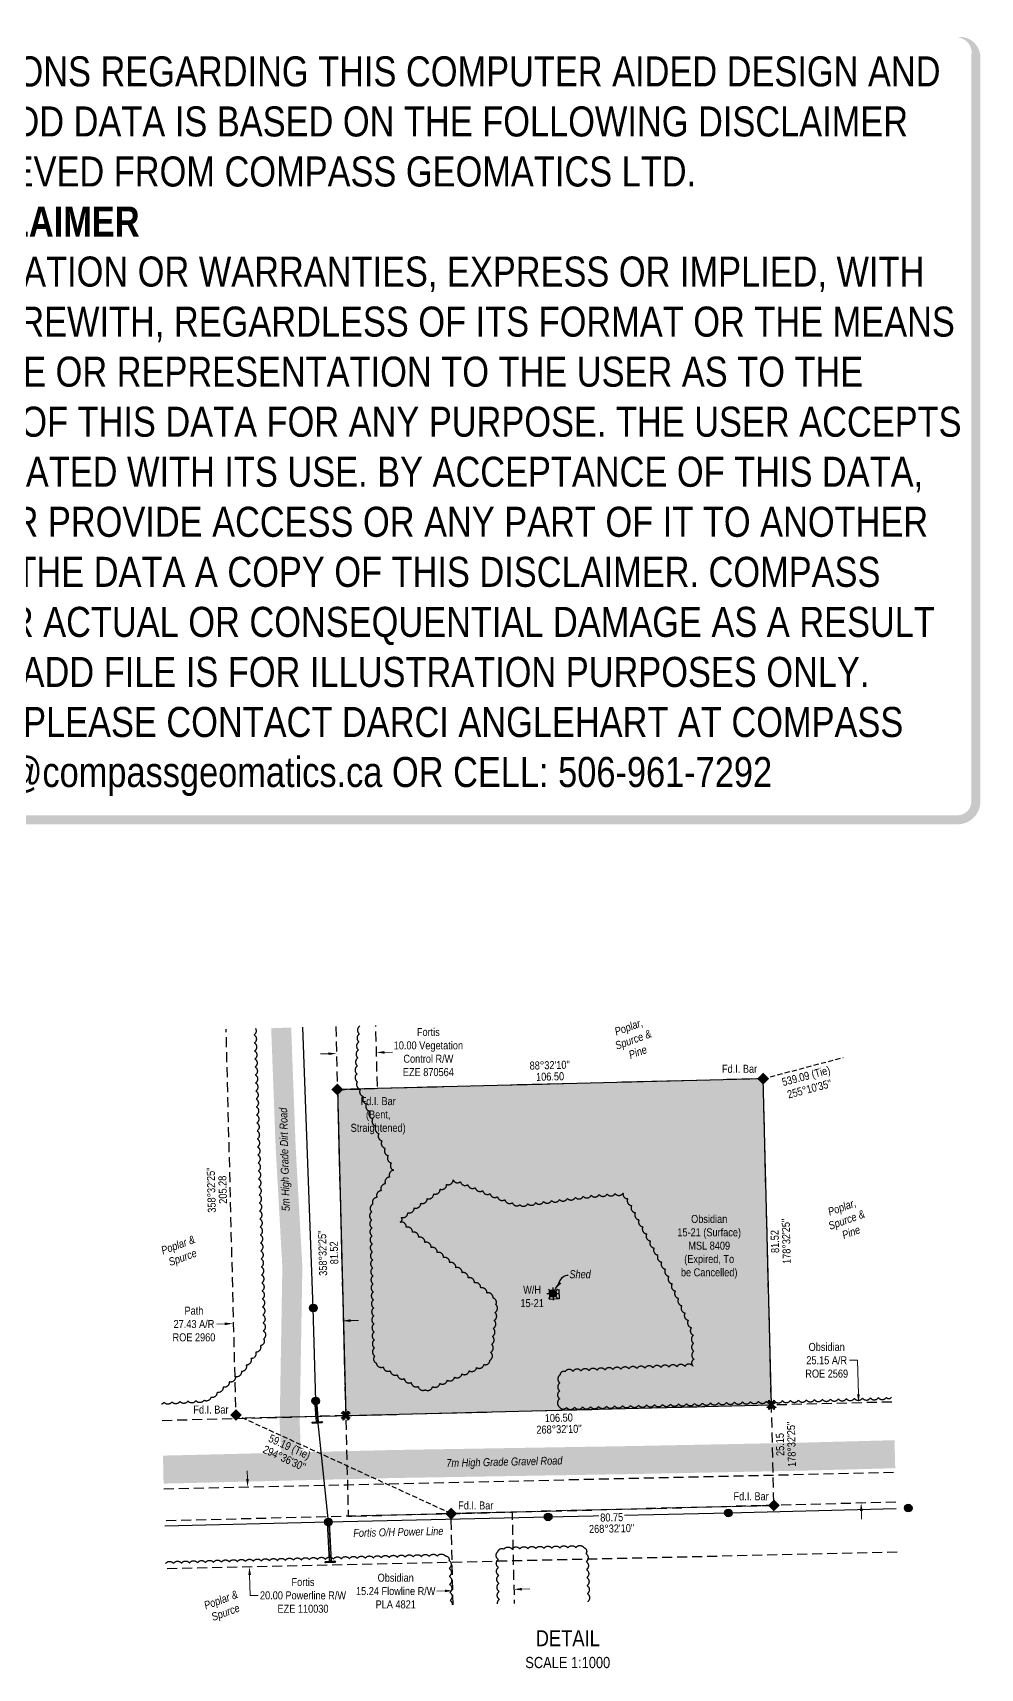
# Model space of a CAD drawing. Extents: x 616380 to 618749, y 5890946 to 5893101.
# Drawn here: x 617565 to 618749, y 5891058 to 5893101 of the extents above; entities that cross this region are included whole.
import ezdxf
from ezdxf.enums import TextEntityAlignment as Align

# ---------------------------------------------------------------- set-up
doc = ezdxf.new("R2010")
doc.units = 0
doc.header["$LTSCALE"] = 5
doc.header["$PDSIZE"] = 0.5
for name, pattern in [('0', [1, 1, 0]), ('foc-ACCESSROAD', [3.75, 2.5, -1.25]), ('foc-FLOWLINE', [3.75, 2.5, -1.25]), ('foc-TIELINE', [1.875, 1.25, -0.625])]:
    doc.linetypes.add(name, pattern=pattern)
doc.layers.get('Defpoints').update_dxf_attribs({"color": 9})
for name, color, linetype, lineweight in [('AS-GENERAL', 48, 'Continuous', 18), ('C-AR-T', 13, 'Continuous', 9), ('C-FLOWLINE-T', 13, 'Continuous', 9), ('C-WS-T', 13, 'Continuous', 9), ('F-AR-T', 190, 'Continuous', 9), ('F-EZE-T', 190, 'Continuous', 9)]:
    doc.layers.add(name, color=color, linetype=linetype, lineweight=lineweight)
for name, color, linetype in [('AS-POWER', 104, 'foc-POWER'), ('AS-POWER-EXISTING-ANC', 72, 'Continuous'), ('AS-POWER-EXISTING-PP', 72, 'Continuous'), ('AS-ROADS', 254, 'Continuous'), ('C-FLOWLINE', 13, 'foc-FLOWLINE'), ('C-WS', 13, 'foc-ACCESSROAD'), ('C-WS-S', 8, 'Continuous'), ('DETAIL-T', 7, 'Continuous'), ('F-AR', 190, 'foc-ACCESSROAD'), ('F-EZE', 190, 'foc-FLOWLINE'), ('L-BD', 7, 'Continuous'), ('L-BD1', 253, 'Continuous'), ('L-MON', 1, 'Continuous'), ('L-MON-T', 1, 'Continuous'), ('L-TIE', 7, 'foc-TIELINE'), ('P-PROPOSED', 10, 'Continuous'), ('P-PROPOSED-H', 21, 'Continuous'), ('T-BUSH', 110, '0'), ('T-BUSH-T', 110, 'Continuous')]:
    doc.layers.add(name, color=color, linetype=linetype)
doc.layers.add('AS-STRUCTURE', color=7, linetype='Continuous', lineweight=30, true_color=0x595959)
doc.layers.add('DISCLAIMER', color=7, linetype='Continuous', plot=False)
doc.styles.add('80', font='ARIALN.TTF', dxfattribs={"height": 10})
doc.styles.add('80CG', font='ARIALN.TTF', dxfattribs={"height": 10})
doc.styles.add('80L', font='ARIALN.TTF', dxfattribs={"height": 10})
doc.styles.add('foc-LtypeFont', font='ARIALN.TTF', dxfattribs={"height": 7.35})
doc.linetypes.add('foc-POWER', pattern='A,6,-1,["P",foc-LtypeFont,S=0.2,R=0,X=-0.625,Y=-0.75],-1.24,4', length=12.24)
doc.dimstyles.new('Compass 5 000', dxfattribs={"dimscale": 5, "dimtxt": 9, "dimasz": 2, "dimexe": 0.2, "dimexo": 0.0625, "dimgap": 0.5, "dimtad": 0, "dimtih": 1, "dimtoh": 1, "dimzin": 0, "dimdsep": 46, "dimtxsty": '80CG', "dimcen": 0.1, "dimse1": 1, "dimse2": 1, "dimclrd": 256, "dimclrt": 256, "dimaunit": 1, "dimadec": 4, "dimazin": 0, "dimtfac": 0.06, "dimtofl": 0, "dimtmove": 0, "dimatfit": 1, "dimfxl": 0.2, "dimtolj": 1, "dimtzin": 0, "dimlwd": -1, "dimarcsym": 0})

# ---------------------------------------------------------------- blocks, each defined once
blk = doc.blocks.new('SMONA')
blk.add_hatch(color=255).paths.add_polyline_path([(0, -1.49), (1.49, 0), (0, 1.49), (-1.49, 0)])
blk = doc.blocks.new('SMONAA')
blk.add_blockref('SMONA', (0, 0))
blk = doc.blocks.new('SMONB')
at = {"color": 1}
blk.add_solid([(0, 1.2), (1.2, 0), (-1.2, 0), (0, -1.2)], dxfattribs=at)
blk = doc.blocks.new('SMONBB')
blk.add_blockref('SMONB', (0, 0))
blk = doc.blocks.new('SMONCC')
for name in ['SMONAA', 'SMONBB']:
    blk.add_blockref(name, (0, 0))
blk = doc.blocks.new('FDIBAR')
blk.add_blockref('SMONCC', (0, 0))
blk = doc.blocks.new('*D448')
at = {"layer": 'Defpoints', "color": 0, "transparency": 16777216}
for p in [(617860, 5891285), (617835.9, 5891184.5), (617862.2, 5891185.1)]:
    blk.add_point(p, dxfattribs=at)
at = {"layer": 'F-EZE-T', "transparency": 16777216}
for p, q in [((617833.4, 5891294.4), (617833.2, 5891304.4)), ((617836.1, 5891174.5), (617836.7, 5891148.9)), ((617836.7, 5891148.9), (617846.7, 5891148.9))]:
    blk.add_line(p, q, dxfattribs=at)
for points in [[(617835.1, 5891294.5), (617831.7, 5891294.4), (617833.6, 5891284.4)], [(617837.8, 5891174.5), (617834.4, 5891174.4), (617835.9, 5891184.5)]]:
    blk.add_solid(points, dxfattribs=at)
at = {"layer": 'F-EZE-T', "transparency": 16777216, "insert": (617902.8, 5891148.9), "char_height": 10, "attachment_point": 5, "style": '80CG'}
blk.add_mtext('\\A1;Fortis\\P20.00 Powerline R/W\\PEZE 110030', dxfattribs=at)
blk = doc.blocks.new('*D449')
at = {"layer": 'Defpoints', "color": 0, "transparency": 16777216}
for p in [(617944.6, 5891829.4), (617944.7, 5891825.8), (617994.6, 5891830.7)]:
    blk.add_point(p, dxfattribs=at)
at = {"layer": 'F-EZE-T', "transparency": 16777216}
for p, q in [((617934.7, 5891825.5), (617924.7, 5891825.3)), ((618004.7, 5891827.3), (618014.7, 5891827.6))]:
    blk.add_line(p, q, dxfattribs=at)
for points in [[(617934.6, 5891827.2), (617934.7, 5891823.9), (617944.7, 5891825.8)], [(618004.6, 5891829), (618004.7, 5891825.6), (617994.7, 5891827.1)]]:
    blk.add_solid(points, dxfattribs=at)
at = {"layer": 'F-EZE-T', "transparency": 16777216, "insert": (618059.5, 5891827.6), "char_height": 10, "attachment_point": 5, "style": '80CG'}
blk.add_mtext('\\A1;Fortis\\P10.00 Vegetation\\PControl R/W\\PEZE 870564', dxfattribs=at)
blk = doc.blocks.new('*D450')
at = {"layer": 'Defpoints', "color": 0, "transparency": 16777216}
for p in [(617811.3, 5891634.3), (617948.5, 5891637.8), (617815.1, 5891488.5)]:
    blk.add_point(p, dxfattribs=at)
at = {"layer": 'F-AR-T', "transparency": 16777216}
for p, q in [((617805.1, 5891488.2), (617795.1, 5891487.9)), ((617962.2, 5891492.2), (617972.2, 5891492.4))]:
    blk.add_line(p, q, dxfattribs=at)
for points in [[(617805, 5891489.9), (617805.1, 5891486.5), (617815.1, 5891488.5)], [(617962.2, 5891493.9), (617962.3, 5891490.5), (617952.2, 5891491.9)]]:
    blk.add_solid(points, dxfattribs=at)
at = {"layer": 'F-AR-T', "transparency": 16777216, "insert": (617766.5, 5891487.9), "char_height": 10, "attachment_point": 5, "style": '80CG'}
blk.add_mtext('\\A1;Path\\P27.43 A/R\\PROE 2960', dxfattribs=at)
blk = doc.blocks.new('*D451')
at = {"layer": 'C-AR-T', "transparency": 16777216}
for p, q in [((618595.9, 5891442.6), (618585.9, 5891442.6)), ((618597, 5891400), (618595.9, 5891442.6)), ((618600.7, 5891254.2), (618600.9, 5891244.2))]:
    blk.add_line(p, q, dxfattribs=at)
for points in [[(618598.7, 5891400.1), (618595.3, 5891400), (618597.3, 5891390.1)], [(618602.4, 5891254.3), (618599, 5891254.2), (618600.4, 5891264.2)]]:
    blk.add_solid(points, dxfattribs=at)
at = {"layer": 'Defpoints', "color": 0, "transparency": 16777216}
for p in [(618597.3, 5891390.1), (618625.4, 5891390.8), (618628.6, 5891265)]:
    blk.add_point(p, dxfattribs=at)
at = {"layer": 'C-AR-T', "transparency": 16777216, "insert": (618557.4, 5891442.6), "char_height": 10, "attachment_point": 5, "style": '80CG'}
blk.add_mtext('\\A1;Obsidian\\P25.15 A/R\\PROE 2569', dxfattribs=at)
blk = doc.blocks.new('*U464')
h = blk.add_hatch(color=255)
h.dxf.hatch_style = 1
edge = h.paths.add_edge_path()
edge.add_arc((-0.46, 9.99), 0.2, 2.6486, 182.6486, ccw=False)
edge.add_line((-0.26, 10), (0.19, 0.21))
edge.add_line((0.19, 0.21), (-0.21, 0.19))
edge.add_line((-0.21, 0.19), (-0.66, 9.98))
h = blk.add_hatch(color=255)
h.dxf.hatch_style = 1
edge = h.paths.add_edge_path()
edge.add_arc((-1.1, -0.05), 0.2, 92.6486, 272.6486, ccw=False)
edge.add_line((-1.11, 0.15), (0.19, 0.21))
edge.add_line((0.19, 0.21), (1.09, 0.25))
edge.add_arc((1.1, 0.05), 0.2, -87.3514, 92.6486, ccw=False)
edge.add_line((1.11, -0.15), (-1.09, -0.25))
at = {"color": 255, "flags": 128}
blk.add_lwpolyline([(-0.66, 9.98, -1), (-0.26, 10), (0.19, 0.21), (-0.21, 0.19)], format="xyb", close=True, dxfattribs=at)
at = {"color": 72, "const_width": 0.1, "flags": 128}
for points in [[(-0.46, 9.99), (0, 0)], [(-1.1, -0.05), (1.1, 0.05)]]:
    blk.add_lwpolyline(points, dxfattribs=at)
at = {"color": 255}
blk.add_lwpolyline([(-1.09, -0.25, -1), (-1.11, 0.15), (0.19, 0.21), (1.09, 0.25, -1), (1.11, -0.15)], format="xyb", close=True, dxfattribs=at)
blk = doc.blocks.new('*U465')
h = blk.add_hatch(color=255)
h.dxf.hatch_style = 1
edge = h.paths.add_edge_path()
edge.add_arc((-0.38, 5.41), 0.2, 4.0216, 184.0216, ccw=False)
edge.add_line((-0.18, 5.42), (0.19, 0.21))
edge.add_line((0.19, 0.21), (-0.21, 0.19))
edge.add_line((-0.21, 0.19), (-0.58, 5.39))
h = blk.add_hatch(color=255)
h.dxf.hatch_style = 1
edge = h.paths.add_edge_path()
edge.add_arc((-1.1, -0.08), 0.2, 94.0216, 274.0216, ccw=False)
edge.add_line((-1.11, 0.12), (0.19, 0.21))
edge.add_line((0.19, 0.21), (1.08, 0.28))
edge.add_arc((1.1, 0.08), 0.2, -85.9784, 94.0216, ccw=False)
edge.add_line((1.11, -0.12), (-1.08, -0.28))
at = {"color": 255, "flags": 128}
blk.add_lwpolyline([(-0.58, 5.39, -1), (-0.18, 5.42), (0.19, 0.21), (-0.21, 0.19)], format="xyb", close=True, dxfattribs=at)
at = {"color": 72, "const_width": 0.1, "flags": 128}
for points in [[(-0.38, 5.41), (0, 0)], [(-1.1, -0.08), (1.1, 0.08)]]:
    blk.add_lwpolyline(points, dxfattribs=at)
at = {"color": 255}
blk.add_lwpolyline([(-1.08, -0.28, -1), (-1.11, 0.12), (0.19, 0.21), (1.08, 0.28, -1), (1.11, -0.12)], format="xyb", close=True, dxfattribs=at)
blk = doc.blocks.new('POWERPOLE')
h = blk.add_hatch(color=255)
edge = h.paths.add_edge_path()
edge.add_arc((0, 0), 0.96, 0, 360)
at = {"linetype": 'Continuous'}
for p, q in [((0.68, -0.68), (-0.68, 0.68)), ((-0.68, -0.68), (0.68, 0.68))]:
    blk.add_line(p, q, dxfattribs=at)
blk.add_circle((0, 0), 0.96, dxfattribs=at)
blk = doc.blocks.new('GAS')
h = blk.add_hatch(color=255)
h.dxf.hatch_style = 1
edge = h.paths.add_edge_path()
edge.add_arc((0, 0), 0.9, 0, 360)
for p, q in [((-0.81, 0), (-1.62, 0)), ((-0.57, 0.57), (-1.14, 1.14)), ((0, 0.81), (0, 1.62)), ((0.57, 0.57), (1.14, 1.14)), ((1.62, 0), (0.81, 0)), ((-0.57, -0.57), (-1.14, -1.14)), ((0, -0.81), (0, -1.62)), ((1.14, -1.14), (0.57, -0.57))]:
    blk.add_line(p, q)
blk.add_circle((0, 0), 0.8)
blk = doc.blocks.new('TEMP')
h = blk.add_hatch(color=255)
h.dxf.hatch_style = 1
h.paths.add_polyline_path([(0, 0.25), (-0.67, 1.15), (-0.67, 0.67), (-1.15, 0.67), (-0.25, 0), (-1.15, -0.67), (-0.67, -0.67), (-0.67, -1.15), (0, -0.25), (0.67, -1.15), (0.67, -0.67), (1.15, -0.67), (0.25, 0), (1.15, 0.67), (0.67, 0.67), (0.67, 1.15)])
h.paths.add_polyline_path([(0.57, 0.85), (0.57, 0.57), (0.85, 0.57), (0.08, 0), (0.85, -0.57), (0.57, -0.57), (0.57, -0.85), (0, -0.08), (-0.57, -0.85), (-0.57, -0.57), (-0.85, -0.57), (-0.08, 0), (-0.85, 0.57), (-0.57, 0.57), (-0.57, 0.85), (0, 0.08)], flags=16)
h = blk.add_hatch(color=1)
h.dxf.hatch_style = 1
h.paths.add_polyline_path([(0, 0.08), (-0.57, 0.85), (-0.57, 0.57), (-0.85, 0.57), (-0.08, 0), (-0.85, -0.57), (-0.57, -0.57), (-0.57, -0.85), (0, -0.08), (0.57, -0.85), (0.57, -0.57), (0.85, -0.57), (0.08, 0), (0.85, 0.57), (0.57, 0.57), (0.57, 0.85)])
at = {"color": 1}
for p, q in [((-0.08, 0), (0.08, 0)), ((0, 0.08), (0, -0.08))]:
    blk.add_line(p, q, dxfattribs=at)
at = {"color": 255, "flags": 128}
blk.add_lwpolyline([(-0.25, 0), (-1.15, 0.67), (-0.67, 0.67), (-0.67, 1.15), (0, 0.25), (0.67, 1.15), (0.67, 0.67), (1.15, 0.67), (0.25, 0), (1.15, -0.67), (0.67, -0.67), (0.67, -1.15), (0, -0.25), (-0.67, -1.15), (-0.67, -0.67), (-1.15, -0.67)], close=True, dxfattribs=at)
at = {"color": 1, "flags": 128}
blk.add_lwpolyline([(-0.08, 0), (-0.85, 0.57), (-0.57, 0.57), (-0.57, 0.85), (0, 0.08), (0.57, 0.85), (0.57, 0.57), (0.85, 0.57), (0.08, 0), (0.85, -0.57), (0.57, -0.57), (0.57, -0.85), (0, -0.08), (-0.57, -0.85), (-0.57, -0.57), (-0.85, -0.57)], close=True, dxfattribs=at)
blk = doc.blocks.new('*D466')
at = {"layer": 'C-FLOWLINE-T', "transparency": 16777216}
for p, q in [((618080.2, 5891154.6), (618070.2, 5891154.3)), ((618176.4, 5891156.8), (618186.4, 5891157))]:
    blk.add_line(p, q, dxfattribs=at)
for points in [[(618176.3, 5891158.4), (618176.4, 5891155.1), (618166.4, 5891156.5)], [(618080.1, 5891156.2), (618080.2, 5891152.9), (618090.2, 5891154.8)]]:
    blk.add_solid(points, dxfattribs=at)
at = {"layer": 'Defpoints', "color": 0, "transparency": 16777216}
for p in [(618089.9, 5891168.2), (618166.1, 5891170), (618166.4, 5891156.5)]:
    blk.add_point(p, dxfattribs=at)
at = {"layer": 'C-FLOWLINE-T', "transparency": 16777216, "insert": (618018.7, 5891154.3), "char_height": 10, "attachment_point": 5, "style": '80CG'}
blk.add_mtext('\\A1;Obsidian\\P15.24 Flowline R/W\\PPLA 4821', dxfattribs=at)
blk = doc.blocks.new('Disclaimer_Legal')
at = {"layer": 'DISCLAIMER', "color": 254, "flags": 128}
blk.add_lwpolyline([(-3612.9, -1104.6, 37.5, 37.5, 0), (4096.1, -1104.6, 37.5, 37.5, 0.414214), (4171.1, -1029.6, 37.5, 37.5, 0), (4171.1, 2078.7, 37.5, 0, 0.414214), (4096.1, 2153.7, 0, 0, 0), (-3612.9, 2153.7, 0, 0, 0.414214), (-3687.9, 2078.7, 0, 0, 0), (-3687.9, -1029.6, 0, 37.5, 0.414214)], format="xyseb", close=True, dxfattribs=at)
at = {"layer": 'DISCLAIMER', "color": 254, "insert": (241.6, 533.9), "char_height": 125, "width": 7717.568, "attachment_point": 5, "style": '80'}
blk.add_mtext('NOTICE TO THE CORPORATION, PERSON &/OR PERSONS REGARDING THIS COMPUTER AIDED DESIGN AND DRAFTING (CADD) FILES. ACCEPTANCE OF THE CADD DATA IS BASED ON THE FOLLOWING DISCLAIMER WHICH COVERS ALL CADD DATA RECIEVED FROM COMPASS GEOMATICS LTD.\\P{\\fArial Narrow|b1|i0|c0|p34;DISCLAIMER}\\PCOMPASS GEOMATICS LTD. MAKES NO REPRESENTATION OR WARRANTIES, EXPRESS OR IMPLIED, WITH RESPECT TO THE REUSE OF THE DATA PROVIDED HEREWITH, REGARDLESS OF ITS FORMAT OR THE MEANS OF ITS TRANSMISSION. THERE IS NO GUARANTEE OR REPRESENTATION TO THE USER AS TO THE ACCURACY, CURRENCY, SUITABILITY OR RELIABILITY OF THIS DATA FOR ANY PURPOSE. THE USER ACCEPTS THE DATA "AS IS", AND ASSUMES ALL RISKS ASSOCIATED WITH ITS USE. BY ACCEPTANCE OF THIS DATA, THE USER AGREES NOT TO TRANSMIT THIS DATA OR PROVIDE ACCESS OR ANY PART OF IT TO ANOTHER PARTY UNLESS THE USER SHALL INCLUDE WITH THE DATA A COPY OF THIS DISCLAIMER. COMPASS GEOMATICS LTD. ASSUMES NO RESPONSIBILITY FOR ACTUAL OR CONSEQUENTIAL DAMAGE AS A RESULT OF ANY USER\'S RELIANCE ON THIS DATA. THIS CADD FILE IS FOR ILLUSTRATION PURPOSES ONLY.\\PIF YOU REQUIRE MORE ACCURATE INFORMATION, PLEASE CONTACT DARCI ANGLEHART AT COMPASS GEOMATICS LTD. VIA EMAIL: darci.anglehart@compassgeomatics.ca OR CELL: 506-961-7292', dxfattribs=at)

msp = doc.modelspace()

# ---------------------------------------------------------------- hatches: boundary and pattern name
at = {"layer": 'P-PROPOSED-H'}
h = msp.add_hatch(color=256, dxfattribs=at)
h.dxf.hatch_style = 1
h.paths.add_polyline_path([(617956.206, 5891373.486), (618488.305, 5891387.089), (618477.93, 5891794.399), (617945.831, 5891780.796)])

# ---------------------------------------------------------------- linework, layer by layer
at = {"layer": 'AS-POWER', "flags": 128}
for points in [[(617934.605, 5891240.679), (617918.76, 5891391.939), (617915.695, 5891507.904), (617902.781, 5891858.566)], [(617729.951, 5891235.924), (617934.605, 5891240.679), (618209.23, 5891246.959), (618434.55, 5891251.964), (618644.155, 5891257.602)]]:
    msp.add_lwpolyline(points, dxfattribs=at)
at = {"layer": 'AS-ROADS', "flags": 128}
for points, const_width in [([(617875.519, 5891857.872), (617881.1, 5891709.249), (617889.5, 5891559.144), (617886.185, 5891364.169), (617888.42, 5891311.549)], 24.991), ([(618642.616, 5891325.339), (618523.625, 5891322.174), (618318.075, 5891318.074), (618014.55, 5891313.044), (617744.74, 5891306.434), (617728.157, 5891306.098)], 34.987)]:
    msp.add_lwpolyline(points, dxfattribs=dict(at, const_width=const_width))
at = {"layer": 'AS-STRUCTURE', "flags": 128}
msp.add_lwpolyline([(618222.95, 5891519.344), (618211.235, 5891518.714), (618210.755, 5891530.344), (618222.515, 5891530.949)], close=True, dxfattribs=at)
at = {"layer": 'C-FLOWLINE', "flags": 128}
msp.add_lwpolyline([(618090.573, 5891137.052), (618089.351, 5891190.231), (618088.564, 5891224.516), (618087.99, 5891251.129), (618164.103, 5891253.075), (618164.788, 5891226.291), (618165.576, 5891191.962), (618166.798, 5891138.804)], dxfattribs=at)
at = {"layer": 'C-WS', "flags": 128}
msp.add_lwpolyline([(617945.831, 5891780.796), (617959.406, 5891247.842), (618491.505, 5891261.445), (618477.93, 5891794.399)], close=True, dxfattribs=at)
for points in [[(617726.585, 5891367.616), (618641.125, 5891390.996)], [(618643.979, 5891265.343), (617729.797, 5891241.972)]]:
    msp.add_lwpolyline(points, dxfattribs=at)
at = {"layer": 'F-AR', "flags": 128}
msp.add_lwpolyline([(617943.823, 5891859.612), (617956.206, 5891373.486), (617819.14, 5891369.982), (617806.758, 5891856.12)], dxfattribs=at)
at = {"layer": 'F-EZE', "flags": 128}
for points in [[(617943.823, 5891859.612), (617945.831, 5891780.796), (617995.815, 5891782.074), (617993.807, 5891860.885)], [(617728.772, 5891282.043), (617958.059, 5891287.241), (618490.864, 5891299.335), (618643.128, 5891302.792)], [(618645.398, 5891202.861), (618165.576, 5891191.962), (618089.351, 5891190.231), (617731.327, 5891182.113)]]:
    msp.add_lwpolyline(points, dxfattribs=at)
at = {"layer": 'L-TIE', "color": 0, "flags": 128}
for points in [[(618477.93, 5891794.399), (618578.05, 5891820.895)], [(618087.99, 5891251.129), (617819.03, 5891374.314)]]:
    msp.add_lwpolyline(points, dxfattribs=at)
at = {"layer": 'P-PROPOSED', "flags": 128}
msp.add_lwpolyline([(617956.206, 5891373.486), (618488.305, 5891387.089), (618477.93, 5891794.399), (617945.831, 5891780.796)], close=True, dxfattribs=at)
at = {"layer": 'T-BUSH', "flags": 128}
for points in [[(617843.378, 5891857.053, -0.38172486), (617841.765, 5891849.083, -0.52056705), (617842.074, 5891839.092, -0.52056705), (617842.384, 5891829.1, -0.52056705), (617842.693, 5891819.109, -0.52056705), (617843.002, 5891809.118, -0.52056705), (617843.311, 5891799.126, -0.52056705), (617843.62, 5891789.135, -0.52056705), (617843.93, 5891779.143, -0.52056705), (617844.239, 5891769.152, -0.52056705), (617844.548, 5891759.16, -0.52056705), (617844.857, 5891749.169, -0.52056705), (617845.166, 5891739.178, -0.52056705), (617845.476, 5891729.186, -0.52056705), (617845.785, 5891719.195, -0.52056705), (617846.094, 5891709.203, -0.52056705), (617846.403, 5891699.212, -0.52056705), (617846.713, 5891689.22, -0.52056705), (617847.022, 5891679.229, -0.52056705), (617847.331, 5891669.238, -0.52056705), (617847.64, 5891659.246, -0.52056705), (617847.949, 5891649.255, -0.52056705), (617848.259, 5891639.263, -0.52056705), (617848.568, 5891629.272, -0.52056705), (617848.877, 5891619.281, -0.52056705), (617849.186, 5891609.289, -0.52056705), (617849.495, 5891599.298, -0.52056705), (617849.805, 5891589.306, -0.52056705), (617850.114, 5891579.315, -0.52056705), (617850.423, 5891569.323, -0.52056705), (617850.732, 5891559.332, -0.52056705), (617851.041, 5891549.341, -0.52056705), (617851.351, 5891539.349, -0.52056705), (617851.66, 5891529.358, -0.52056705), (617851.969, 5891519.366, -0.52056705), (617852.278, 5891509.375, -0.52056705), (617852.587, 5891499.383, -0.52056705), (617852.897, 5891489.392, -0.52056705), (617853.206, 5891479.401, -0.52056705), (617853.515, 5891469.409, -0.52056705), (617849.591, 5891460.741, -0.52056705), (617843.647, 5891452.704, -0.52056705), (617837.703, 5891444.667, -0.52056705), (617831.759, 5891436.63, -0.52056705), (617825.815, 5891428.593, -0.52056705), (617818.294, 5891422.039, -0.52056705), (617810.638, 5891415.612, -0.52056705), (617802.981, 5891409.185, -0.52056705), (617795.325, 5891402.758, -0.52056705), (617787.669, 5891396.331, -0.52056705), (617778.923, 5891392.678, -0.52056705), (617768.94, 5891392.175, -0.52056705), (617758.956, 5891391.672, -0.52056705), (617748.972, 5891391.169, -0.52056705), (617738.989, 5891390.666, -0.52056705), (617729.005, 5891390.163, -0.16024436), (617726.071, 5891387.728)], [(617973.678, 5891860.372, 0.00749477), (617973.819, 5891860.256, 0.52056705), (617973.22, 5891850.278, 0.52056705), (617972.621, 5891840.3, 0.52056705), (617972.022, 5891830.322, 0.52056705), (617971.423, 5891820.343, 0.52056705), (617970.824, 5891810.365, 0.52056705), (617970.225, 5891800.387, 0.52056705), (617970.64, 5891790.581, 0.52056705), (617974.505, 5891781.363, 0.52056705), (617978.371, 5891772.144, 0.52056705), (617982.236, 5891762.925, 0.52056705), (617986.102, 5891753.707, 0.52056705), (617989.967, 5891744.488, 0.52056705), (617993.833, 5891735.27, 0.52056705), (617997.698, 5891726.051, 0.52056705), (618001.564, 5891716.833, 0.52056705), (618005.429, 5891707.614, 0.52056705), (618009.294, 5891698.395, 0.52056705), (618013.16, 5891689.177, 0.52056705), (618016.304, 5891680.015, 0.52056705), (618011.042, 5891671.516, 0.52056705), (618005.78, 5891663.017, 0.52056705), (618000.517, 5891654.518, 0.52056705), (617995.255, 5891646.019, 0.52056705), (617989.993, 5891637.52, 0.52056705), (617988.508, 5891627.99, 0.52056705), (617988.724, 5891617.996, 0.52056705), (617988.94, 5891608.003, 0.52056705), (617989.156, 5891598.009, 0.52056705), (617989.373, 5891588.015, 0.52056705), (617989.589, 5891578.021, 0.52056705), (617989.805, 5891568.027, 0.52056705), (617990.021, 5891558.033, 0.52056705), (617990.238, 5891548.039, 0.52056705), (617990.454, 5891538.046, 0.52056705), (617990.67, 5891528.052, 0.52056705), (617990.886, 5891518.058, 0.52056705), (617991.102, 5891508.064, 0.52056705), (617991.319, 5891498.07, 0.52056705), (617991.535, 5891488.076, 0.52056705), (617991.751, 5891478.082, 0.52056705), (617991.967, 5891468.088, 0.52056705), (617992.183, 5891458.095, 0.52056705), (617992.4, 5891448.101, 0.52056705), (617994.419, 5891439.193, 0.52056705), (618003.152, 5891434.328, 0.52056705), (618011.884, 5891429.464, 0.52056705), (618020.617, 5891424.6, 0.52056705), (618029.35, 5891419.735, 0.52056705), (618038.083, 5891414.871, 0.52056705), (618046.816, 5891410.006, 0.52056705), (618055.584, 5891405.832, 0.52056705), (618064.766, 5891409.782, 0.52056705), (618073.949, 5891413.731, 0.52056705), (618083.132, 5891417.681, 0.52056705), (618092.315, 5891421.63, 0.52056705), (618101.498, 5891425.58, 0.52056705), (618110.681, 5891429.53, 0.52056705), (618119.864, 5891433.479, 0.52056705), (618129.046, 5891437.429, 0.52056705), (618136.425, 5891442.709, 0.52056705), (618137.486, 5891452.649, 0.52056705), (618138.547, 5891462.589, 0.52056705), (618139.607, 5891472.529, 0.52056705), (618140.668, 5891482.468, 0.52056705), (618141.729, 5891492.408, 0.52056705), (618142.79, 5891502.348, 0.52056705), (618143.851, 5891512.288, 0.52056705), (618140.38, 5891520.363, 0.52056705), (618132.633, 5891526.68, 0.52056705), (618124.885, 5891532.996, 0.52056705), (618117.137, 5891539.313, 0.52056705), (618109.39, 5891545.629, 0.52056705), (618101.642, 5891551.946, 0.52056705), (618093.894, 5891558.262, 0.52056705), (618086.147, 5891564.579, 0.52056705), (618078.399, 5891570.895, 0.52056705), (618070.651, 5891577.212, 0.52056705), (618062.904, 5891583.528, 0.52056705), (618055.156, 5891589.845, 0.52056705), (618047.408, 5891596.161, 0.52056705), (618039.661, 5891602.478, 0.52056705), (618031.913, 5891608.794, 0.52056705), (618024.165, 5891615.111, 0.52056705), (618025.724, 5891621.164, 0.52056705), (618033.816, 5891627.034, 0.52056705), (618041.908, 5891632.903, 0.52056705), (618049.999, 5891638.772, 0.52056705), (618058.091, 5891644.642, 0.52056705), (618066.183, 5891650.511, 0.52056705), (618074.275, 5891656.38, 0.52056705), (618082.366, 5891662.249, 0.52056705), (618090.458, 5891668.119, 0.52056705), (618099.554, 5891665.751, 0.52056705), (618108.818, 5891661.997, 0.52056705), (618118.083, 5891658.244, 0.52056705), (618127.348, 5891654.49, 0.52056705), (618136.612, 5891650.737, 0.52056705), (618145.877, 5891646.983, 0.52056705), (618155.142, 5891643.229, 0.52056705), (618164.407, 5891639.476, 0.52056705), (618173.831, 5891636.97, 0.52056705), (618183.741, 5891638.276, 0.52056705), (618193.652, 5891639.582, 0.52056705), (618203.562, 5891640.888, 0.52056705), (618213.473, 5891642.194, 0.52056705), (618223.383, 5891643.5, 0.52056705), (618233.294, 5891644.806, 0.52056705), (618243.204, 5891646.112, 0.52056705), (618253.115, 5891647.418, 0.52056705), (618263.025, 5891648.725, 0.52056705), (618272.971, 5891649.667, 0.52056705), (618282.949, 5891650.271, 0.52056705), (618292.926, 5891650.876, 0.52056705), (618302.904, 5891651.48, 0.52056705), (618308.738, 5891644.676, 0.52056705), (618313.444, 5891635.857, 0.52056705), (618318.151, 5891627.038, 0.52056705), (618322.857, 5891618.219, 0.52056705), (618327.563, 5891609.4, 0.52056705), (618332.27, 5891600.581, 0.52056705), (618336.976, 5891591.762, 0.52056705), (618341.683, 5891582.943, 0.52056705), (618346.389, 5891574.124, 0.52056705), (618351.095, 5891565.305, 0.52056705), (618355.802, 5891556.486, 0.52056705), (618360.048, 5891547.443, 0.52056705), (618364.098, 5891538.304, 0.52056705), (618368.148, 5891529.165, 0.52056705), (618372.198, 5891520.026, 0.52056705), (618376.248, 5891510.887, 0.52056705), (618380.297, 5891501.748, 0.52056705), (618384.347, 5891492.609, 0.52056705), (618388.397, 5891483.469, 0.52056705), (618390.696, 5891473.935, 0.52056705), (618390.966, 5891463.942, 0.52056705), (618391.236, 5891453.95, 0.52056705), (618391.506, 5891443.957, 0.52056705), (618390.124, 5891435.503, 0.52056705), (618380.138, 5891435.058, 0.52056705), (618370.152, 5891434.613, 0.52056705), (618360.165, 5891434.168, 0.52056705), (618350.179, 5891433.723, 0.52056705), (618340.193, 5891433.278, 0.52056705), (618330.206, 5891432.833, 0.52056705), (618320.22, 5891432.388, 0.52056705), (618310.234, 5891431.943, 0.52056705), (618300.248, 5891431.498, 0.52056705), (618290.261, 5891431.053, 0.52056705), (618280.275, 5891430.608, 0.52056705), (618270.289, 5891430.163, 0.52056705), (618260.302, 5891429.718, 0.52056705), (618250.316, 5891429.273, 0.52056705), (618240.33, 5891428.828, 0.52056705), (618230.343, 5891428.383, 0.52056705), (618224.027, 5891424.367, 0.52056705), (618223.855, 5891414.373, 0.52056705), (618223.684, 5891404.378, 0.52056705), (618223.512, 5891394.383, 0.52056705), (618223.34, 5891384.388, 0.52056705), (618232.328, 5891383.686, 0.52056705), (618242.319, 5891384.002, 0.52056705), (618252.311, 5891384.318, 0.52056705), (618262.302, 5891384.634, 0.52056705), (618272.293, 5891384.949, 0.52056705), (618282.284, 5891385.265, 0.52056705), (618292.275, 5891385.581, 0.52056705), (618302.267, 5891385.897, 0.52056705), (618312.258, 5891386.212, 0.52056705), (618322.249, 5891386.528, 0.52056705), (618332.24, 5891386.844, 0.52056705), (618342.231, 5891387.159, 0.52056705), (618352.223, 5891387.475, 0.52056705), (618362.214, 5891387.791, 0.52056705), (618372.205, 5891388.107, 0.52056705), (618382.196, 5891388.422, 0.52056705), (618392.188, 5891388.738, 0.52056705), (618402.179, 5891389.054, 0.52056705), (618412.17, 5891389.37, 0.52056705), (618422.161, 5891389.685, 0.52056705), (618432.152, 5891390.001, 0.52056705), (618442.144, 5891390.317, 0.52056705), (618452.135, 5891390.632, 0.52056705), (618462.126, 5891390.948, 0.52056705), (618472.117, 5891391.264, 0.52056705), (618482.109, 5891391.58, 0.52056705), (618492.1, 5891391.895, 0.52056705), (618502.091, 5891392.211, 0.52056705), (618512.082, 5891392.527, 0.52056705), (618522.073, 5891392.843, 0.52056705), (618532.065, 5891393.158, 0.52056705), (618542.056, 5891393.474, 0.52056705), (618552.047, 5891393.79, 0.52056705), (618562.038, 5891394.105, 0.52056705), (618572.03, 5891394.421, 0.52056705), (618582.021, 5891394.737, 0.52056705), (618592.012, 5891395.053, 0.52056705), (618602.003, 5891395.368, 0.52056705), (618611.994, 5891395.684, 0.52056705), (618621.986, 5891396, 0.52056705), (618631.977, 5891396.316, 0.52056705), (618638.28, 5891396.515)], [(617731.152, 5891188.96, -0.50006827), (617740.915, 5891188.909, -0.52056705), (617750.908, 5891189.181, -0.52056705), (617760.9, 5891189.454, -0.52056705), (617770.893, 5891189.727, -0.52056705), (617780.885, 5891189.999, -0.52056705), (617790.878, 5891190.272, -0.52056705), (617800.87, 5891190.544, -0.52056705), (617810.863, 5891190.817, -0.52056705), (617820.855, 5891191.09, -0.52056705), (617830.848, 5891191.362, -0.52056705), (617840.84, 5891191.635, -0.52056705), (617850.833, 5891191.908, -0.52056705), (617860.825, 5891192.18, -0.52056705), (617870.818, 5891192.453, -0.52056705), (617880.81, 5891192.725, -0.52056705), (617890.803, 5891192.998, -0.52056705), (617900.795, 5891193.271, -0.52056705), (617910.788, 5891193.543, -0.52056705), (617920.78, 5891193.816, -0.52056705), (617930.773, 5891194.089, -0.52056705), (617940.765, 5891194.361, -0.52056705), (617950.758, 5891194.634, -0.52056705), (617960.75, 5891194.906, -0.52056705), (617970.743, 5891195.179, -0.52056705), (617980.735, 5891195.452, -0.52056705), (617990.728, 5891195.724, -0.52056705), (618000.72, 5891195.997, -0.52056705), (618010.712, 5891196.269, -0.52056705), (618020.705, 5891196.542, -0.52056705), (618030.697, 5891196.815, -0.52056705), (618040.69, 5891197.087, -0.52056705), (618050.682, 5891197.36, -0.52056705), (618060.675, 5891197.633, -0.52056705), (618070.667, 5891197.905, -0.52056705), (618080.66, 5891198.178, -0.52056705), (618085.24, 5891192.726, -0.52056705), (618085.526, 5891182.734, -0.52056705), (618085.812, 5891172.742, -0.52056705), (618086.098, 5891162.75, -0.52056705), (618086.384, 5891152.758, -0.52056705), (618086.671, 5891142.766, -0.28065384), (618089.383, 5891137.024)], [(618145.901, 5891138.323, -0.26744084), (618148.323, 5891143.913, -0.52056705), (618148.038, 5891153.905, -0.52056705), (618147.753, 5891163.897, -0.52056705), (618147.469, 5891173.889, -0.52056705), (618147.184, 5891183.882, -0.52056705), (618146.899, 5891193.874, -0.52056705), (618146.615, 5891203.866, -0.52056705), (618153.895, 5891206.659, -0.52056705), (618163.889, 5891206.869, -0.52056705), (618173.883, 5891207.079, -0.52056705), (618183.877, 5891207.289, -0.52056705), (618193.871, 5891207.5, -0.52056705), (618203.865, 5891207.71, -0.52056705), (618213.859, 5891207.92, -0.52056705), (618223.853, 5891208.131, -0.52056705), (618233.847, 5891208.341, -0.52056705), (618243.841, 5891208.551, -0.52056705), (618253.835, 5891208.761, -0.52056705), (618256.409, 5891201.108, -0.52056705), (618256.779, 5891191.118, -0.52056705), (618257.149, 5891181.129, -0.52056705), (618257.52, 5891171.14, -0.52056705), (618257.89, 5891161.15, -0.52056705), (618258.26, 5891151.161, -0.52056705), (618258.63, 5891141.172, -0.01783096), (618258.987, 5891140.923)]]:
    msp.add_lwpolyline(points, format="xyb", dxfattribs=at)

# ---------------------------------------------------------------- block references
at = {"xscale": 0.3, "yscale": 0.3, "zscale": 0.3}
msp.add_blockref('Disclaimer_Legal', (617492.441, 5892449.256), dxfattribs=at)
at = {"layer": 'AS-POWER-EXISTING-ANC', "xscale": 4.998103800000004, "yscale": 4.998103800000004, "zscale": 4.998103800000004}
for name, p in [('*U465', (617920.66, 5891364.914)), ('*U464', (617936.915, 5891190.744))]:
    msp.add_blockref(name, p, dxfattribs=at)
at = {"layer": 'AS-POWER-EXISTING-PP', "xscale": 4.998103800000004, "yscale": 4.998103800000004, "zscale": 4.998103800000004}
for p in [(617915.695, 5891507.904), (617918.76, 5891391.939), (618659.305, 5891258.009), (617934.605, 5891240.679), (618209.23, 5891246.959), (618434.55, 5891251.964)]:
    msp.add_blockref('POWERPOLE', p, dxfattribs=at)
at = {"layer": 'C-WS-S', "xscale": 4.998103800000004, "yscale": 4.998103800000004, "zscale": 4.998103800000004}
msp.add_blockref('GAS', (618215.5, 5891525.639), dxfattribs=at)
at = {"layer": 'L-MON', "color": 2, "xscale": 4.998103800000004, "yscale": 4.998103800000004, "zscale": 4.998103800000004}
for name, p in [('FDIBAR', (618477.93, 5891794.399)), ('FDIBAR', (617945.77, 5891780.974)), ('TEMP', (618488.305, 5891387.089)), ('FDIBAR', (617819.03, 5891374.314, 2.145)), ('TEMP', (617956.206, 5891373.486)), ('FDIBAR', (618491.47, 5891261.444)), ('FDIBAR', (618087.99, 5891251.129))]:
    msp.add_blockref(name, p, dxfattribs=at)

# ---------------------------------------------------------------- texts
at = {"layer": 'AS-GENERAL', "char_height": 9.99621, "attachment_point": 5, "style": '80CG'}
for s, insert, width, rotation in [('\\A1;{\\fArial Narrow|b0|i1|c0|p34;5m High Grade Dirt Road}', (617881.098, 5891693.626), 129.85292, 91.459097), ('\\A1;{\\fArial Narrow|b0|i1|c0|p34;7m High Grade Gravel Road}', (618154.538, 5891314.405), 145.78139, 1.303266)]:
    msp.add_mtext(s, dxfattribs=dict(at, insert=insert, width=width, rotation=rotation))
at = {"layer": 'AS-POWER', "insert": (618021.951, 5891228.09), "char_height": 9.99621, "width": 112.45843, "attachment_point": 5, "rotation": 1.309986, "style": '80CG'}
msp.add_mtext('\\A1;{\\fArial Narrow|b0|i1|c0|p34;Fortis O/H Power Line}', dxfattribs=at)
at = {"layer": 'AS-STRUCTURE', "insert": (618249.166, 5891550.077), "char_height": 9.99621, "width": 26.00419, "attachment_point": 5, "style": '80CG'}
msp.add_mtext('\\A1;{\\fArial Narrow|b0|i1|c0|p34;Shed}', dxfattribs=at)
at = {"layer": 'C-WS-T', "attachment_point": 5, "style": '80CG'}
for s, insert, char_height, width in [('\\A1;Obsidian\\P15-21 (Surface)\\PMSL 8409\\P(Expired, To\\Pbe Cancelled)', (618410.515, 5891584.34), 9.99621, 78.96499), ('\\A1;W/H\\P15-21', (618189.18, 5891522.355), 9.9962, 27.26564)]:
    msp.add_mtext(s, dxfattribs=dict(at, insert=insert, char_height=char_height, width=width))
at = {"layer": 'DETAIL-T', "color": 3, "insert": (618233.733, 5891081.672), "char_height": 20, "width": 223.85802, "attachment_point": 5, "style": '80CG'}
msp.add_mtext('DETAIL\\P{\\H0.7x;SCALE 1:1000}', dxfattribs=at)
at = {"layer": 'L-BD', "style": '80L'}
for s, height, rotation, p in [("358°32'25''", 9.99621, 91.4591, (617788.124, 5891655.325)), ('205.28', 9.9962, 91.4591, (617802.364, 5891655.687)), ("178°32'25''", 9.99621, 91.4591, (618513.31, 5891337.783)), ('59.19 (Tie)', 9.99621, 335.392, (617885.447, 5891333.45)), ('25.15', 9.9962, 91.4591, (618499.07, 5891337.42)), ("294°36'30''", 9.99621, 335.392, (617879.515, 5891320.499)), ("268°32'10''", 9.99621, 1.4645, (618288.648, 5891232.51))]:
    msp.add_text(s, height=height, rotation=rotation, dxfattribs=at).set_placement(p, align=Align.MIDDLE)
at = {"layer": 'L-BD1', "style": '80L'}
for s, height, rotation, p in [("88°32'10''", 9.9962, 1.4645, (618211.274, 5891811.331)), ('106.50', 9.9962, 1.4645, (618211.638, 5891797.091)), ("178°32'25''", 9.99621, 91.4591, (618506.851, 5891591.349)), ("358°32'25''", 9.99621, 91.4591, (617927.285, 5891576.536)), ('81.52', 9.9962, 91.4591, (617941.525, 5891576.899)), ('81.52', 9.9962, 91.4591, (618492.611, 5891590.986)), ("268°32'10''", 9.99621, 1.4645, (618222.862, 5891356.554)), ('106.50', 9.9962, 1.4645, (618222.498, 5891370.794))]:
    msp.add_text(s, height=height, rotation=rotation, dxfattribs=at).set_placement(p, align=Align.MIDDLE)
at = {"layer": 'L-MON-T', "char_height": 9.99621, "width": 44.17601, "attachment_point": 5, "style": '80CG'}
for insert in [(618448.505, 5891806.691), (617787.775, 5891380.99), (618118.762, 5891261.263), (618462.933, 5891272.699)]:
    msp.add_mtext('\\A1;Fd.I. Bar ', dxfattribs=dict(at, insert=insert))
at = {"layer": 'L-MON-T', "insert": (617996.786, 5891748.19), "char_height": 9.99621, "width": 80.65926, "attachment_point": 5, "style": '80CG', "bg_fill": 1, "box_fill_scale": 1.15, "bg_fill_color": 21, "bg_fill_transparency": 0}
msp.add_mtext('\\A1;Fd.I. Bar\\P(Bent, Straightened) ', dxfattribs=at)
at = {"layer": 'T-BUSH-T', "char_height": 9.99621, "attachment_point": 5, "rotation": 20, "style": '80CG'}
for s, insert, width in [('\\A1;{\\fArial Narrow|b0|i1|c0|p34;Poplar, Spurce & Pine}', (618315.576, 5891843.215), 47.02622), ('\\A1;{\\fArial Narrow|b0|i1|c0|p34;Poplar, Spurce & Pine}', (618582.214, 5891618.132), 47.02622), ('\\A1;{\\fArial Narrow|b0|i1|c0|p34;Poplar & Spurce}', (617749.979, 5891577.627), 43.84189), ('\\A1;{\\fArial Narrow|b0|i1|c0|p34;Poplar & Spurce}', (617803.55, 5891134.219), 43.84189)]:
    msp.add_mtext(s, dxfattribs=dict(at, insert=insert, width=width))

# ---------------------------------------------------------------- dimensions: what is measured, and where the dimension line sits
at = {"layer": 'C-AR-T'}
dim = msp.add_linear_dim(base=(618597.265, 5891390.052), p1=(618628.603, 5891264.95), p2=(618625.434, 5891390.762), angle=91.442572, text='Obsidian\\P25.15 A/R\\PROE 2569', dimstyle='Compass 5 000', dxfattribs=at)
dim.commit()
dim.dimension.update_dxf_attribs({"geometry": '*D451', "text_midpoint": (618557.394, 5891442.605), "dimtype": 161})
at = {"layer": 'C-FLOWLINE-T', "color": 5}
dim = msp.add_linear_dim(base=(618166.39, 5891156.534), p1=(618089.857, 5891168.21), p2=(618166.082, 5891169.962), angle=1.316531, text='Obsidian\\P15.24 Flowline R/W\\PPLA 4821', dimstyle='Compass 5 000', dxfattribs=at)
dim.commit()
dim.dimension.update_dxf_attribs({"geometry": '*D466', "text_midpoint": (618018.677, 5891154.322), "dimtype": 161})
at = {"layer": 'F-AR-T'}
dim = msp.add_linear_dim(base=(617815.055, 5891488.455), p1=(617948.536, 5891637.822), p2=(617811.349, 5891634.338), angle=181.454926, text='Path\\P27.43 A/R\\PROE 2960', dimstyle='Compass 5 000', dxfattribs=at)
dim.commit()
dim.dimension.update_dxf_attribs({"geometry": '*D450', "text_midpoint": (617766.538, 5891487.947), "dimtype": 161})
at = {"layer": 'F-EZE-T'}
for base, p1, p2, angle, text, picture, middle in [((617944.655, 5891825.786), (617994.574, 5891830.704), (617944.562, 5891829.435), 181.454504, 'Fortis\\P10.00 Vegetation\\PControl R/W\\PEZE 870564', '*D449', (618059.462, 5891827.564)), ((617835.881, 5891184.485), (617859.986, 5891285.018), (617862.246, 5891185.081), 271.295378, 'Fortis\\P20.00 Powerline R/W\\PEZE 110030', '*D448', (617902.775, 5891148.851))]:
    dim = msp.add_linear_dim(base=base, p1=p1, p2=p2, angle=angle, text=text, dimstyle='Compass 5 000', dxfattribs=at)
    dim.commit()
    dim.dimension.update_dxf_attribs({"geometry": picture, "text_midpoint": middle, "dimtype": 161})

# ---------------------------------------------------------------- leaders
at = {"layer": 'AS-STRUCTURE', "path_type": 1}
msp.add_leader([(618218.339, 5891531.697), (618231.169, 5891548.723), (618234.43, 5891549.144)], dimstyle='Compass 5 000', override={"dimgap": 0.5, "dimtad": 0}, dxfattribs=at)

# ---------------------------------------------------------------- next in the draw order: texts
at = {"layer": 'L-BD', "attachment_point": 2, "style": '80L', "bg_fill": 3, "box_fill_scale": 1.15, "bg_fill_color": 256, "bg_fill_true_color": 256, "bg_fill_transparency": 0}
for s, insert, char_height, width, rotation in [("539.09 (Tie)\\P255°10'35''", (618530.301, 5891802.616), 9.99621, 61.14774, 14.8232), ('80.75', (618288.54, 5891251.448), 9.9962, 28.9105, 1.4645)]:
    msp.add_mtext(s, dxfattribs=dict(at, insert=insert, char_height=char_height, width=width, rotation=rotation))

doc.saveas('drawing.dxf')
